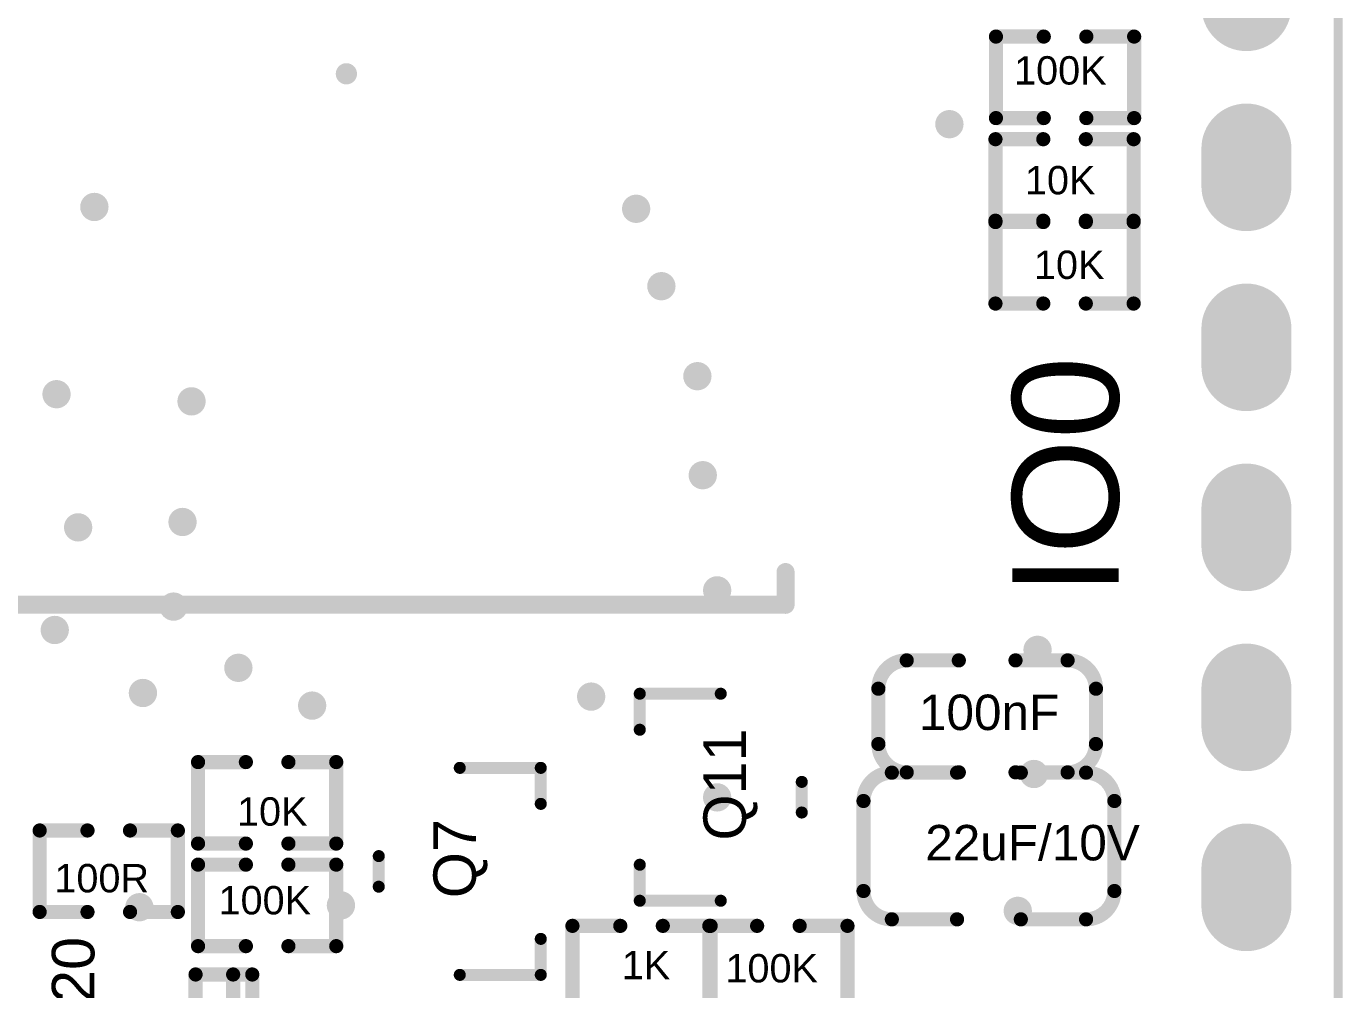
# Model space of a CAD drawing. Header units: millimetres. Extents: x 242 to 314, y 99 to 246.
# Drawn here: x 279.43 to 298.01, y 187 to 200.59 of the extents above; entities that cross this region are included whole.
import ezdxf

# ---------------------------------------------------------------- set-up
doc = ezdxf.new("R2010")
doc.units = ezdxf.units.MM
for name, color, linetype in [('KeepOutLayer', 6, 'Continuous'), ('MultiLayer', 9, 'Continuous'), ('PadHoleLayer', 156, 'Continuous'), ('TopOverlay', 2, 'Continuous'), ('ViaHoleLayer', 16, 'Continuous')]:
    doc.layers.add(name, color=color, linetype=linetype)
doc.styles.add('Arial', font='arial.ttf', dxfattribs={"height": 0.2})

# ---------------------------------------------------------------- blocks, each defined once
blk = doc.blocks.new('16PIN_2_54_8')
at = {"layer": 'MultiLayer'}
h = blk.add_hatch(color=9, dxfattribs=at)
edge = h.paths.add_edge_path()
edge.add_arc((15.505, 0), 0.635, 270, 450)
edge.add_line((15.505, 0.635), (14.975, 0.635))
edge.add_arc((14.975, 0), 0.635, 90, 270)
edge.add_line((14.975, -0.635), (15.505, -0.635))
h = blk.add_hatch(color=9, dxfattribs=at)
edge = h.paths.add_edge_path()
edge.add_arc((18.045, 0), 0.635, 270, 450)
edge.add_line((18.045, 0.635), (17.515, 0.635))
edge.add_arc((17.515, 0), 0.635, 90, 270)
edge.add_line((17.515, -0.635), (18.045, -0.635))
h = blk.add_hatch(color=9, dxfattribs=at)
edge = h.paths.add_edge_path()
edge.add_arc((20.585, 0), 0.635, 270, 450)
edge.add_line((20.585, 0.635), (20.055, 0.635))
edge.add_arc((20.055, 0), 0.635, 90, 270)
edge.add_line((20.055, -0.635), (20.585, -0.635))
h = blk.add_hatch(color=9, dxfattribs=at)
edge = h.paths.add_edge_path()
edge.add_arc((23.125, 0), 0.635, 270, 450)
edge.add_line((23.125, 0.635), (22.595, 0.635))
edge.add_arc((22.595, 0), 0.635, 90, 270)
edge.add_line((22.595, -0.635), (23.125, -0.635))
h = blk.add_hatch(color=9, dxfattribs=at)
edge = h.paths.add_edge_path()
edge.add_arc((25.665, 0), 0.635, 270, 450)
edge.add_line((25.665, 0.635), (25.135, 0.635))
edge.add_arc((25.135, 0), 0.635, 90, 270)
edge.add_line((25.135, -0.635), (25.665, -0.635))
h = blk.add_hatch(color=9, dxfattribs=at)
edge = h.paths.add_edge_path()
edge.add_arc((28.205, 0), 0.635, 270, 450)
edge.add_line((28.205, 0.635), (27.675, 0.635))
edge.add_arc((27.675, 0), 0.635, 90, 270)
edge.add_line((27.675, -0.635), (28.205, -0.635))
at = {"layer": 'PadHoleLayer'}
h = blk.add_hatch(color=156, dxfattribs=at)
edge = h.paths.add_edge_path()
edge.add_arc((17.78, 0), 0.45, 0, 360)
h = blk.add_hatch(color=156, dxfattribs=at)
edge = h.paths.add_edge_path()
edge.add_arc((20.32, 0), 0.45, 0, 360)
h = blk.add_hatch(color=156, dxfattribs=at)
edge = h.paths.add_edge_path()
edge.add_arc((22.86, 0), 0.45, 0, 360)
h = blk.add_hatch(color=156, dxfattribs=at)
edge = h.paths.add_edge_path()
edge.add_arc((25.4, 0), 0.45, 0, 360)
h = blk.add_hatch(color=156, dxfattribs=at)
edge = h.paths.add_edge_path()
edge.add_arc((27.94, 0), 0.45, 0, 360)
blk = doc.blocks.new('LC_0805_C_75')
at = {"layer": 'TopOverlay', "const_width": 0.2}
for points in [[(-1.77, 0.635, -0.414214), (-1.37, 1.035)], [(1.37, 1.035, -0.414213), (1.77, 0.635)], [(-1.37, -1.035, -0.414213), (-1.77, -0.635)], [(1.77, -0.635, -0.414214), (1.37, -1.035)]]:
    blk.add_lwpolyline(points, format="xyb", dxfattribs=at)
for points in [[(-1.37, 1.035), (-0.45, 1.035)], [(0.45, 1.035), (1.37, 1.035)], [(-1.77, -0.635), (-1.77, 0.635)], [(1.77, -0.635), (1.77, 0.635)], [(-1.37, -1.035), (-0.45, -1.035)], [(0.45, -1.035), (1.37, -1.035)]]:
    blk.add_lwpolyline(points, dxfattribs=at)
at = {"layer": 'TopOverlay', "const_width": 0.1}
for points in [[(-1.42, 1.035, 1), (-1.32, 1.035, 1)], [(-1.42, 1.035, 1), (-1.32, 1.035, 1)], [(-0.5, 1.035, 1), (-0.4, 1.035, 1)], [(0.4, 1.035, 1), (0.5, 1.035, 1)], [(1.32, 1.035, 1), (1.42, 1.035, 1)], [(1.32, 1.035, 1), (1.42, 1.035, 1)], [(-1.82, 0.635, 1), (-1.72, 0.635, 1)], [(-1.82, 0.635, 1), (-1.72, 0.635, 1)], [(1.72, 0.635, 1), (1.82, 0.635, 1)], [(1.72, 0.635, 1), (1.82, 0.635, 1)], [(-1.82, -0.635, 1), (-1.72, -0.635, 1)], [(-1.82, -0.635, 1), (-1.72, -0.635, 1)], [(1.72, -0.635, 1), (1.82, -0.635, 1)], [(1.72, -0.635, 1), (1.82, -0.635, 1)], [(-1.42, -1.035, 1), (-1.32, -1.035, 1)], [(-1.42, -1.035, 1), (-1.32, -1.035, 1)], [(-0.5, -1.035, 1), (-0.4, -1.035, 1)], [(0.4, -1.035, 1), (0.5, -1.035, 1)], [(1.32, -1.035, 1), (1.42, -1.035, 1)], [(1.32, -1.035, 1), (1.42, -1.035, 1)]]:
    blk.add_lwpolyline(points, format="xyb", close=True, dxfattribs=at)
blk = doc.blocks.new('LC_0603_C_76')
at = {"layer": 'TopOverlay', "const_width": 0.2}
for points in [[(-1.535, 0.39, -0.414213), (-1.135, 0.79)], [(1.135, 0.79, -0.414213), (1.535, 0.39)], [(-1.135, -0.79, -0.414213), (-1.535, -0.39)], [(1.535, -0.39, -0.414213), (1.135, -0.79)]]:
    blk.add_lwpolyline(points, format="xyb", dxfattribs=at)
for points in [[(-1.135, 0.79), (-0.4, 0.79)], [(0.4, 0.79), (1.135, 0.79)], [(-1.535, -0.39), (-1.535, 0.39)], [(1.535, -0.39), (1.535, 0.39)], [(-1.135, -0.79), (-0.4, -0.79)], [(0.4, -0.79), (1.135, -0.79)]]:
    blk.add_lwpolyline(points, dxfattribs=at)
at = {"layer": 'TopOverlay', "const_width": 0.1}
for points in [[(-1.185, 0.79, 1), (-1.085, 0.79, 1)], [(-1.185, 0.79, 1), (-1.085, 0.79, 1)], [(-0.45, 0.79, 1), (-0.35, 0.79, 1)], [(0.35, 0.79, 1), (0.45, 0.79, 1)], [(1.085, 0.79, 1), (1.185, 0.79, 1)], [(1.085, 0.79, 1), (1.185, 0.79, 1)], [(-1.585, 0.39, 1), (-1.485, 0.39, 1)], [(-1.585, 0.39, 1), (-1.485, 0.39, 1)], [(1.485, 0.39, 1), (1.585, 0.39, 1)], [(1.485, 0.39, 1), (1.585, 0.39, 1)], [(-1.585, -0.39, 1), (-1.485, -0.39, 1)], [(-1.585, -0.39, 1), (-1.485, -0.39, 1)], [(1.485, -0.39, 1), (1.585, -0.39, 1)], [(1.485, -0.39, 1), (1.585, -0.39, 1)], [(-1.185, -0.79, 1), (-1.085, -0.79, 1)], [(-1.185, -0.79, 1), (-1.085, -0.79, 1)], [(-0.45, -0.79, 1), (-0.35, -0.79, 1)], [(0.35, -0.79, 1), (0.45, -0.79, 1)], [(1.085, -0.79, 1), (1.185, -0.79, 1)], [(1.085, -0.79, 1), (1.185, -0.79, 1)]]:
    blk.add_lwpolyline(points, format="xyb", close=True, dxfattribs=at)
blk = doc.blocks.new('LC_SOD_323_91')
at = {"layer": 'TopOverlay', "const_width": 0.2}
for points in [[(0.4, 0.6), (-0.4, 0.6)], [(-0.4, -0.6), (-0.4, 0.6)], [(-0.13, 0.6), (-0.13, -0.6)], [(0.4, -0.6), (0.4, 0.6)], [(0.4, -0.6), (-0.4, -0.6)]]:
    blk.add_lwpolyline(points, dxfattribs=at)
at = {"layer": 'TopOverlay', "const_width": 0.1}
for points in [[(-0.45, 0.6, 1), (-0.35, 0.6, 1)], [(-0.45, 0.6, 1), (-0.35, 0.6, 1)], [(-0.18, 0.6, 1), (-0.08, 0.6, 1)], [(0.35, 0.6, 1), (0.45, 0.6, 1)], [(0.35, 0.6, 1), (0.45, 0.6, 1)], [(-0.45, -0.6, 1), (-0.35, -0.6, 1)], [(-0.45, -0.6, 1), (-0.35, -0.6, 1)], [(-0.18, -0.6, 1), (-0.08, -0.6, 1)], [(0.35, -0.6, 1), (0.45, -0.6, 1)], [(0.35, -0.6, 1), (0.45, -0.6, 1)]]:
    blk.add_lwpolyline(points, format="xyb", close=True, dxfattribs=at)
blk = doc.blocks.new('LC_0402_R_113')
at = {"layer": 'TopOverlay', "const_width": 0.2}
for points in [[(-0.975, -0.575), (-0.975, 0.575)], [(-0.975, 0.575), (-0.3, 0.575)], [(0.3, 0.575), (0.975, 0.575)], [(0.975, -0.575), (0.975, 0.575)], [(-0.975, -0.575), (-0.3, -0.575)], [(0.3, -0.575), (0.975, -0.575)]]:
    blk.add_lwpolyline(points, dxfattribs=at)
at = {"layer": 'TopOverlay', "const_width": 0.1}
for points in [[(-1.025, 0.575, 1), (-0.925, 0.575, 1)], [(-1.025, 0.575, 1), (-0.925, 0.575, 1)], [(-0.35, 0.575, 1), (-0.25, 0.575, 1)], [(0.25, 0.575, 1), (0.35, 0.575, 1)], [(0.925, 0.575, 1), (1.025, 0.575, 1)], [(0.925, 0.575, 1), (1.025, 0.575, 1)], [(-1.025, -0.575, 1), (-0.925, -0.575, 1)], [(-1.025, -0.575, 1), (-0.925, -0.575, 1)], [(-0.35, -0.575, 1), (-0.25, -0.575, 1)], [(0.25, -0.575, 1), (0.35, -0.575, 1)], [(0.925, -0.575, 1), (1.025, -0.575, 1)], [(0.925, -0.575, 1), (1.025, -0.575, 1)]]:
    blk.add_lwpolyline(points, format="xyb", close=True, dxfattribs=at)
blk = doc.blocks.new('SOT_23___BCE_122')
at = {"layer": 'TopOverlay', "const_width": 0.17}
for points in [[(-0.95, 1.143), (-1.458, 1.143)], [(-1.458, 0), (-1.458, 1.143)], [(1.463, 1.143), (0.955, 1.143)], [(1.463, 0), (1.463, 1.143)], [(0.218, -1.143), (-0.213, -1.143)]]:
    blk.add_lwpolyline(points, dxfattribs=at)
at = {"layer": 'TopOverlay', "const_width": 0.085}
for points in [[(-1.501, 1.143, 1), (-1.416, 1.143, 1)], [(-1.501, 1.143, 1), (-1.416, 1.143, 1)], [(-0.993, 1.143, 1), (-0.908, 1.143, 1)], [(0.912, 1.143, 1), (0.997, 1.143, 1)], [(1.42, 1.143, 1), (1.505, 1.143, 1)], [(1.42, 1.143, 1), (1.505, 1.143, 1)], [(-1.501, 0, 1), (-1.416, 0, 1)], [(1.42, 0, 1), (1.505, 0, 1)], [(-0.256, -1.143, 1), (-0.171, -1.143, 1)], [(0.176, -1.143, 1), (0.261, -1.143, 1)]]:
    blk.add_lwpolyline(points, format="xyb", close=True, dxfattribs=at)
blk = doc.blocks.new('SOT_23___GDS_126')
at = {"layer": 'TopOverlay', "const_width": 0.17}
for points in [[(-1.458, 1.143), (-0.95, 1.143)], [(-1.458, 1.143), (-1.458, 0)], [(0.955, 1.143), (1.463, 1.143)], [(1.463, 1.143), (1.463, 0)], [(-0.213, -1.143), (0.218, -1.143)]]:
    blk.add_lwpolyline(points, dxfattribs=at)
at = {"layer": 'TopOverlay', "const_width": 0.085}
for points in [[(-1.501, 1.143, 1), (-1.416, 1.143, 1)], [(-1.501, 1.143, 1), (-1.416, 1.143, 1)], [(-0.993, 1.143, 1), (-0.908, 1.143, 1)], [(0.912, 1.143, 1), (0.997, 1.143, 1)], [(1.42, 1.143, 1), (1.505, 1.143, 1)], [(1.42, 1.143, 1), (1.505, 1.143, 1)], [(-1.501, 0, 1), (-1.416, 0, 1)], [(1.42, 0, 1), (1.505, 0, 1)], [(-0.256, -1.143, 1), (-0.171, -1.143, 1)], [(0.176, -1.143, 1), (0.261, -1.143, 1)]]:
    blk.add_lwpolyline(points, format="xyb", close=True, dxfattribs=at)
blk = doc.blocks.new('LC_0402_R_127')
at = {"layer": 'TopOverlay', "const_width": 0.2}
for points in [[(-0.975, -0.575), (-0.975, 0.575)], [(-0.975, 0.575), (-0.3, 0.575)], [(0.3, 0.575), (0.975, 0.575)], [(0.975, -0.575), (0.975, 0.575)], [(-0.975, -0.575), (-0.3, -0.575)], [(0.3, -0.575), (0.975, -0.575)]]:
    blk.add_lwpolyline(points, dxfattribs=at)
at = {"layer": 'TopOverlay', "const_width": 0.1}
for points in [[(-1.025, 0.575, 1), (-0.925, 0.575, 1)], [(-1.025, 0.575, 1), (-0.925, 0.575, 1)], [(-0.35, 0.575, 1), (-0.25, 0.575, 1)], [(0.25, 0.575, 1), (0.35, 0.575, 1)], [(0.925, 0.575, 1), (1.025, 0.575, 1)], [(0.925, 0.575, 1), (1.025, 0.575, 1)], [(-1.025, -0.575, 1), (-0.925, -0.575, 1)], [(-1.025, -0.575, 1), (-0.925, -0.575, 1)], [(-0.35, -0.575, 1), (-0.25, -0.575, 1)], [(0.25, -0.575, 1), (0.35, -0.575, 1)], [(0.925, -0.575, 1), (1.025, -0.575, 1)], [(0.925, -0.575, 1), (1.025, -0.575, 1)]]:
    blk.add_lwpolyline(points, format="xyb", close=True, dxfattribs=at)
blk = doc.blocks.new('LC_0402_R_129')
at = {"layer": 'TopOverlay', "const_width": 0.2}
for points in [[(-0.975, -0.575), (-0.975, 0.575)], [(-0.975, 0.575), (-0.3, 0.575)], [(0.3, 0.575), (0.975, 0.575)], [(0.975, -0.575), (0.975, 0.575)], [(-0.975, -0.575), (-0.3, -0.575)], [(0.3, -0.575), (0.975, -0.575)]]:
    blk.add_lwpolyline(points, dxfattribs=at)
at = {"layer": 'TopOverlay', "const_width": 0.1}
for points in [[(-1.025, 0.575, 1), (-0.925, 0.575, 1)], [(-1.025, 0.575, 1), (-0.925, 0.575, 1)], [(-0.35, 0.575, 1), (-0.25, 0.575, 1)], [(0.25, 0.575, 1), (0.35, 0.575, 1)], [(0.925, 0.575, 1), (1.025, 0.575, 1)], [(0.925, 0.575, 1), (1.025, 0.575, 1)], [(-1.025, -0.575, 1), (-0.925, -0.575, 1)], [(-1.025, -0.575, 1), (-0.925, -0.575, 1)], [(-0.35, -0.575, 1), (-0.25, -0.575, 1)], [(0.25, -0.575, 1), (0.35, -0.575, 1)], [(0.925, -0.575, 1), (1.025, -0.575, 1)], [(0.925, -0.575, 1), (1.025, -0.575, 1)]]:
    blk.add_lwpolyline(points, format="xyb", close=True, dxfattribs=at)
blk = doc.blocks.new('LC_0402_R_130')
at = {"layer": 'TopOverlay', "const_width": 0.2}
for points in [[(-0.975, -0.575), (-0.975, 0.575)], [(-0.975, 0.575), (-0.3, 0.575)], [(0.3, 0.575), (0.975, 0.575)], [(0.975, -0.575), (0.975, 0.575)], [(-0.975, -0.575), (-0.3, -0.575)], [(0.3, -0.575), (0.975, -0.575)]]:
    blk.add_lwpolyline(points, dxfattribs=at)
at = {"layer": 'TopOverlay', "const_width": 0.1}
for points in [[(-1.025, 0.575, 1), (-0.925, 0.575, 1)], [(-1.025, 0.575, 1), (-0.925, 0.575, 1)], [(-0.35, 0.575, 1), (-0.25, 0.575, 1)], [(0.25, 0.575, 1), (0.35, 0.575, 1)], [(0.925, 0.575, 1), (1.025, 0.575, 1)], [(0.925, 0.575, 1), (1.025, 0.575, 1)], [(-1.025, -0.575, 1), (-0.925, -0.575, 1)], [(-1.025, -0.575, 1), (-0.925, -0.575, 1)], [(-0.35, -0.575, 1), (-0.25, -0.575, 1)], [(0.25, -0.575, 1), (0.35, -0.575, 1)], [(0.925, -0.575, 1), (1.025, -0.575, 1)], [(0.925, -0.575, 1), (1.025, -0.575, 1)]]:
    blk.add_lwpolyline(points, format="xyb", close=True, dxfattribs=at)
blk = doc.blocks.new('LC_0402_R_135')
at = {"layer": 'TopOverlay', "const_width": 0.2}
for points in [[(-0.975, -0.575), (-0.975, 0.575)], [(-0.975, 0.575), (-0.3, 0.575)], [(0.3, 0.575), (0.975, 0.575)], [(0.975, -0.575), (0.975, 0.575)], [(-0.975, -0.575), (-0.3, -0.575)], [(0.3, -0.575), (0.975, -0.575)]]:
    blk.add_lwpolyline(points, dxfattribs=at)
at = {"layer": 'TopOverlay', "const_width": 0.1}
for points in [[(-1.025, 0.575, 1), (-0.925, 0.575, 1)], [(-1.025, 0.575, 1), (-0.925, 0.575, 1)], [(-0.35, 0.575, 1), (-0.25, 0.575, 1)], [(0.25, 0.575, 1), (0.35, 0.575, 1)], [(0.925, 0.575, 1), (1.025, 0.575, 1)], [(0.925, 0.575, 1), (1.025, 0.575, 1)], [(-1.025, -0.575, 1), (-0.925, -0.575, 1)], [(-1.025, -0.575, 1), (-0.925, -0.575, 1)], [(-0.35, -0.575, 1), (-0.25, -0.575, 1)], [(0.25, -0.575, 1), (0.35, -0.575, 1)], [(0.925, -0.575, 1), (1.025, -0.575, 1)], [(0.925, -0.575, 1), (1.025, -0.575, 1)]]:
    blk.add_lwpolyline(points, format="xyb", close=True, dxfattribs=at)
blk = doc.blocks.new('LC_0402_R_136')
at = {"layer": 'TopOverlay', "const_width": 0.2}
for points in [[(-0.975, -0.575), (-0.975, 0.575)], [(-0.975, 0.575), (-0.3, 0.575)], [(0.3, 0.575), (0.975, 0.575)], [(0.975, -0.575), (0.975, 0.575)], [(-0.975, -0.575), (-0.3, -0.575)], [(0.3, -0.575), (0.975, -0.575)]]:
    blk.add_lwpolyline(points, dxfattribs=at)
at = {"layer": 'TopOverlay', "const_width": 0.1}
for points in [[(-1.025, 0.575, 1), (-0.925, 0.575, 1)], [(-1.025, 0.575, 1), (-0.925, 0.575, 1)], [(-0.35, 0.575, 1), (-0.25, 0.575, 1)], [(0.25, 0.575, 1), (0.35, 0.575, 1)], [(0.925, 0.575, 1), (1.025, 0.575, 1)], [(0.925, 0.575, 1), (1.025, 0.575, 1)], [(-1.025, -0.575, 1), (-0.925, -0.575, 1)], [(-1.025, -0.575, 1), (-0.925, -0.575, 1)], [(-0.35, -0.575, 1), (-0.25, -0.575, 1)], [(0.25, -0.575, 1), (0.35, -0.575, 1)], [(0.925, -0.575, 1), (1.025, -0.575, 1)], [(0.925, -0.575, 1), (1.025, -0.575, 1)]]:
    blk.add_lwpolyline(points, format="xyb", close=True, dxfattribs=at)
blk = doc.blocks.new('LC_0402_R_137')
at = {"layer": 'TopOverlay', "const_width": 0.2}
for points in [[(-0.975, -0.575), (-0.975, 0.575)], [(-0.975, 0.575), (-0.3, 0.575)], [(0.3, 0.575), (0.975, 0.575)], [(0.975, -0.575), (0.975, 0.575)], [(-0.975, -0.575), (-0.3, -0.575)], [(0.3, -0.575), (0.975, -0.575)]]:
    blk.add_lwpolyline(points, dxfattribs=at)
at = {"layer": 'TopOverlay', "const_width": 0.1}
for points in [[(-1.025, 0.575, 1), (-0.925, 0.575, 1)], [(-1.025, 0.575, 1), (-0.925, 0.575, 1)], [(-0.35, 0.575, 1), (-0.25, 0.575, 1)], [(0.25, 0.575, 1), (0.35, 0.575, 1)], [(0.925, 0.575, 1), (1.025, 0.575, 1)], [(0.925, 0.575, 1), (1.025, 0.575, 1)], [(-1.025, -0.575, 1), (-0.925, -0.575, 1)], [(-1.025, -0.575, 1), (-0.925, -0.575, 1)], [(-0.35, -0.575, 1), (-0.25, -0.575, 1)], [(0.25, -0.575, 1), (0.35, -0.575, 1)], [(0.925, -0.575, 1), (1.025, -0.575, 1)], [(0.925, -0.575, 1), (1.025, -0.575, 1)]]:
    blk.add_lwpolyline(points, format="xyb", close=True, dxfattribs=at)
blk = doc.blocks.new('LC_0402_R_138')
at = {"layer": 'TopOverlay', "const_width": 0.2}
for points in [[(-0.975, -0.575), (-0.975, 0.575)], [(-0.975, 0.575), (-0.3, 0.575)], [(0.3, 0.575), (0.975, 0.575)], [(0.975, -0.575), (0.975, 0.575)], [(-0.975, -0.575), (-0.3, -0.575)], [(0.3, -0.575), (0.975, -0.575)]]:
    blk.add_lwpolyline(points, dxfattribs=at)
at = {"layer": 'TopOverlay', "const_width": 0.1}
for points in [[(-1.025, 0.575, 1), (-0.925, 0.575, 1)], [(-1.025, 0.575, 1), (-0.925, 0.575, 1)], [(-0.35, 0.575, 1), (-0.25, 0.575, 1)], [(0.25, 0.575, 1), (0.35, 0.575, 1)], [(0.925, 0.575, 1), (1.025, 0.575, 1)], [(0.925, 0.575, 1), (1.025, 0.575, 1)], [(-1.025, -0.575, 1), (-0.925, -0.575, 1)], [(-1.025, -0.575, 1), (-0.925, -0.575, 1)], [(-0.35, -0.575, 1), (-0.25, -0.575, 1)], [(0.25, -0.575, 1), (0.35, -0.575, 1)], [(0.925, -0.575, 1), (1.025, -0.575, 1)], [(0.925, -0.575, 1), (1.025, -0.575, 1)]]:
    blk.add_lwpolyline(points, format="xyb", close=True, dxfattribs=at)
blk = doc.blocks.new('WIFIM_SMD_39P_L31_4_W18_0_P1_27_199')
at = {"layer": 'TopOverlay', "const_width": 0.254}
for points in [[(9.017, -12.573), (9.017, -12.111)], [(-9.017, -12.573), (9.017, -12.573)]]:
    blk.add_lwpolyline(points, dxfattribs=at)
at = {"layer": 'TopOverlay', "const_width": 0.127}
for points in [[(8.953, -12.111, 1), (9.081, -12.111, 1)], [(8.953, -12.573, 1), (9.081, -12.573, 1)], [(8.953, -12.573, 1), (9.081, -12.573, 1)]]:
    blk.add_lwpolyline(points, format="xyb", close=True, dxfattribs=at)

msp = doc.modelspace()

# ---------------------------------------------------------------- hatches: boundary and pattern name
at = {"layer": 'ViaHoleLayer'}
h = msp.add_hatch(color=16, dxfattribs=at)
edge = h.paths.add_edge_path()
edge.add_arc((283.947, 199.923), 0.15, 0, 360)
h = msp.add_hatch(color=16, dxfattribs=at)
edge = h.paths.add_edge_path()
edge.add_arc((292.456, 199.212), 0.2, 0, 360)
h = msp.add_hatch(color=16, dxfattribs=at)
edge = h.paths.add_edge_path()
edge.add_arc((280.391, 198.044), 0.2, 0, 360)
h = msp.add_hatch(color=16, dxfattribs=at)
edge = h.paths.add_edge_path()
edge.add_arc((288.036, 198.018), 0.2, 0, 360)
h = msp.add_hatch(color=16, dxfattribs=at)
edge = h.paths.add_edge_path()
edge.add_arc((288.392, 196.926), 0.2, 0, 360)
h = msp.add_hatch(color=16, dxfattribs=at)
edge = h.paths.add_edge_path()
edge.add_arc((288.9, 195.656), 0.2, 0, 360)
h = msp.add_hatch(color=16, dxfattribs=at)
edge = h.paths.add_edge_path()
edge.add_arc((279.857, 195.402), 0.2, 0, 360)
h = msp.add_hatch(color=16, dxfattribs=at)
edge = h.paths.add_edge_path()
edge.add_arc((281.762, 195.301), 0.2, 0, 360)
h = msp.add_hatch(color=16, dxfattribs=at)
edge = h.paths.add_edge_path()
edge.add_arc((288.976, 194.259), 0.2, 0, 360)
h = msp.add_hatch(color=16, dxfattribs=at)
edge = h.paths.add_edge_path()
edge.add_arc((281.635, 193.599), 0.2, 0, 360)
h = msp.add_hatch(color=16, dxfattribs=at)
edge = h.paths.add_edge_path()
edge.add_arc((280.162, 193.523), 0.2, 0, 360)
h = msp.add_hatch(color=16, dxfattribs=at)
edge = h.paths.add_edge_path()
edge.add_arc((289.179, 192.634), 0.2, 0, 360)
h = msp.add_hatch(color=16, dxfattribs=at)
edge = h.paths.add_edge_path()
edge.add_arc((281.508, 192.405), 0.2, 0, 360)
h = msp.add_hatch(color=16, dxfattribs=at)
edge = h.paths.add_edge_path()
edge.add_arc((279.832, 192.075), 0.2, 0, 360)
h = msp.add_hatch(color=16, dxfattribs=at)
edge = h.paths.add_edge_path()
edge.add_arc((293.7, 191.795), 0.2, 0, 360)
h = msp.add_hatch(color=16, dxfattribs=at)
edge = h.paths.add_edge_path()
edge.add_arc((282.423, 191.541), 0.2, 0, 360)
h = msp.add_hatch(color=16, dxfattribs=at)
edge = h.paths.add_edge_path()
edge.add_arc((281.076, 191.186), 0.2, 0, 360)
h = msp.add_hatch(color=16, dxfattribs=at)
edge = h.paths.add_edge_path()
edge.add_arc((287.401, 191.135), 0.2, 0, 360)
h = msp.add_hatch(color=16, dxfattribs=at)
edge = h.paths.add_edge_path()
edge.add_arc((283.464, 191.008), 0.2, 0, 360)
h = msp.add_hatch(color=16, dxfattribs=at)
edge = h.paths.add_edge_path()
edge.add_arc((293.649, 190.043), 0.2, 0, 360)
h = msp.add_hatch(color=16, dxfattribs=at)
edge = h.paths.add_edge_path()
edge.add_arc((289.179, 189.713), 0.2, 0, 360)
h = msp.add_hatch(color=16, dxfattribs=at)
edge = h.paths.add_edge_path()
edge.add_arc((281.026, 188.163), 0.2, 0, 360)
h = msp.add_hatch(color=16, dxfattribs=at)
edge = h.paths.add_edge_path()
edge.add_arc((283.87, 188.189), 0.2, 0, 360)
h = msp.add_hatch(color=16, dxfattribs=at)
edge = h.paths.add_edge_path()
edge.add_arc((293.421, 188.112), 0.2, 0, 360)

# ---------------------------------------------------------------- linework, layer by layer
at = {"layer": 'KeepOutLayer', "const_width": 0.127}
msp.add_lwpolyline([(297.942, 115.108), (297.942, 221.599)], dxfattribs=at)

# ---------------------------------------------------------------- block references
for name, p in [('WIFIM_SMD_39P_L31_4_W18_0_P1_27_199', (281.127, 205.003)), ('LC_0402_R_130', (294.088, 199.873)), ('LC_0402_R_129', (294.081, 198.425)), ('LC_0402_R_127', (294.081, 197.256)), ('LC_0603_C_76', (292.989, 190.856)), ('LC_0402_R_135', (282.829, 189.636)), ('LC_0805_C_75', (293.014, 189.027)), ('LC_0402_R_113', (280.594, 188.671)), ('LC_0402_R_137', (282.829, 188.189)), ('LC_0402_R_136', (288.112, 187.325)), ('LC_0402_R_138', (290.043, 187.325))]:
    msp.add_blockref(name, p)
for name, p, rotation in [('16PIN_2_54_8', (296.647, 216.383), 270), ('SOT_23___GDS_126', (289.23, 189.713), 90), ('SOT_23___BCE_122', (285.547, 188.671), 270), ('LC_SOD_323_91', (282.219, 186.614), 180)]:
    msp.add_blockref(name, p, dxfattribs=dict(rotation=rotation))

# ---------------------------------------------------------------- texts
at = {"layer": 'TopOverlay', "style": 'Arial'}
for s, height, p in [('100K', 0.4, (293.369, 199.771)), ('10K', 0.4, (293.522, 198.222)), ('10K', 0.4, (293.649, 197.028)), ('100nF', 0.5, (292.026, 190.663)), ('10K', 0.4, (282.404, 189.314)), ('22uF/10V', 0.5, (292.115, 188.824)), ('100R', 0.4, (279.827, 188.373)), ('100K', 0.4, (282.143, 188.062)), ('1K', 0.4, (287.833, 187.147)), ('100K', 0.4, (289.296, 187.102))]:
    msp.add_text(s, height=height, dxfattribs=at).set_placement(p)
for s, height, p in [('IO0', 1.5, (294.843, 192.557)), ('Q11', 0.6, (289.585, 189.103)), ('Q7', 0.6, (285.775, 188.29)), ('D20', 0.6, (280.391, 186.207))]:
    msp.add_text(s, height=height, rotation=90, dxfattribs=at).set_placement(p)

doc.saveas('drawing.dxf')
